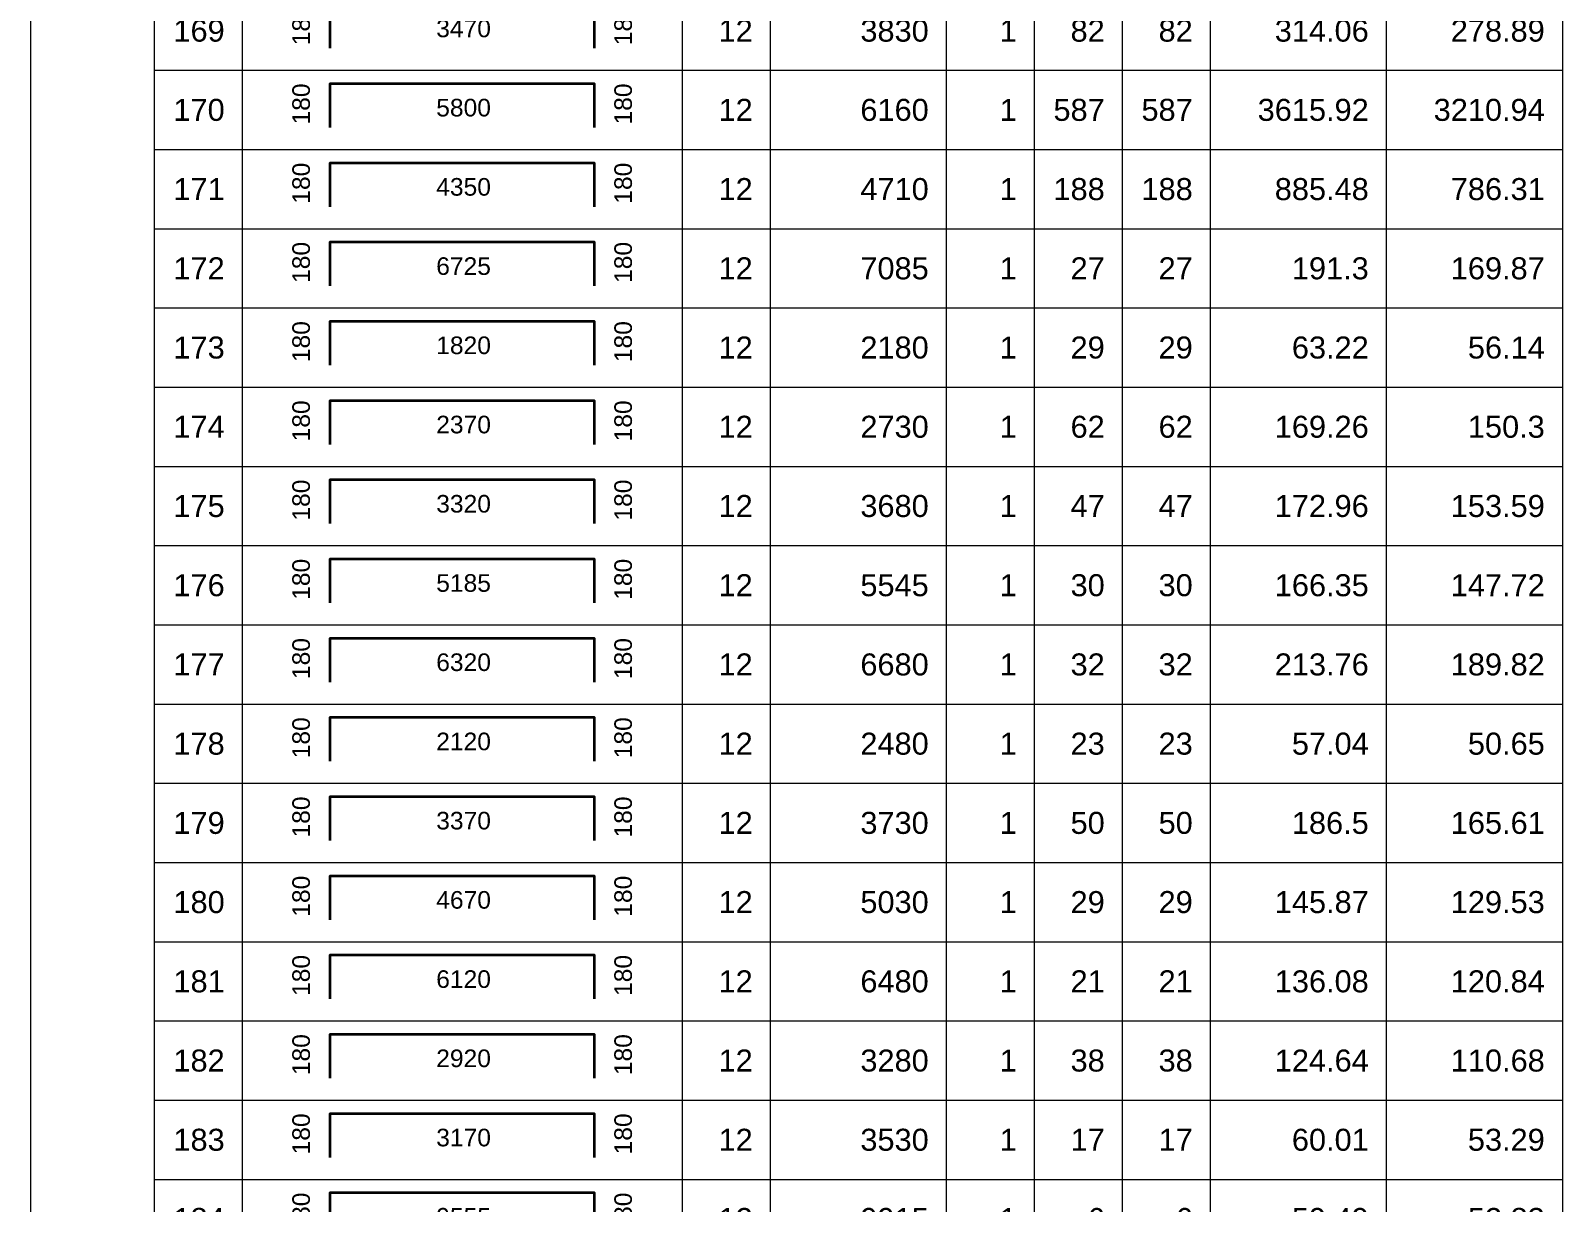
# Model space of a CAD drawing. Header units: millimetres. Extents: x -415354 to 883813, y -531490 to 486716.
# Drawn here: x 798740 to 816146, y -208652 to -195340 of the extents above; entities that cross this region are included whole.
import ezdxf
from ezdxf.enums import TextEntityAlignment as Align

# ---------------------------------------------------------------- set-up
doc = ezdxf.new("R2010")
doc.units = ezdxf.units.MM
doc.header["$MEASUREMENT"] = 0
for name, color, linetype, lineweight in [('NDC_FRAME', 7, 'Continuous', 20), ('NDC_S_REBAR', 4, 'Continuous', 35), ('NDC_S_VN TEXT', 7, 'Continuous', 20), ('NDC_Table', 3, 'Continuous', 20)]:
    doc.layers.add(name, color=color, linetype=linetype, lineweight=lineweight)
doc.styles.add('ARIAL', font='arial.ttf', dxfattribs={"width": 0.8})

# ---------------------------------------------------------------- blocks, each defined once
blk = doc.blocks.new('dang04')
at = {"layer": 'NDC_S_REBAR'}
blk.add_lwpolyline([(3405, -650), (3405, -150), (6405, -150), (6405, -650)], dxfattribs=at)
at = {"layer": 'NDC_Table'}
for p, q in [((0, 0), (0, -900)), ((1405, 0), (1405, -900)), ((2405, 0), (2405, -900)), ((7405, 0), (7405, -900)), ((8405, 0), (8405, -900)), ((10405, 0), (10405, -900)), ((11405, 0), (11405, -900)), ((12405, 0), (12405, -900)), ((13405, 0), (13405, -900)), ((15405, 0), (15405, -900)), ((17405, 0), (17405, -900)), ((1405, -900), (17405, -900))]:
    blk.add_line(p, q, dxfattribs=at)
at = {"layer": 'NDC_S_VN TEXT', "style": 'ARIAL'}
for p in [(3073, -150), (6733, -150)]:
    blk.add_attdef('D03', text='', height=200, rotation=90, dxfattribs=at).set_placement(p, align=Align.MIDDLE_RIGHT)
for p in [(2205, -450), (8205, -450), (10205, -450), (11205, -450), (12205, -450), (13205, -450), (15205, -450), (17205, -450)]:
    blk.add_attdef('D03', text='', height=250, dxfattribs=at).set_placement(p, align=Align.MIDDLE_RIGHT)
blk.add_attdef('D03', text='', height=200, dxfattribs=at).set_placement((4920, -425), align=Align.MIDDLE_CENTER)

msp = doc.modelspace()

# ---------------------------------------------------------------- block references
at = {"layer": 'NDC_FRAME'}
ref = msp.add_blockref('dang04', (798740.5, -194890.5), dxfattribs=at)
ref.add_attrib('D03', '169', dxfattribs={"layer": 'NDC_S_VN TEXT', "height": 250, "style": 'ARIAL'}).set_placement((800945.8, -195340.5), align=Align.MIDDLE_RIGHT)
ref.add_attrib('D03', '180', dxfattribs={"layer": 'NDC_S_VN TEXT', "height": 200, "rotation": 90, "style": 'ARIAL'}).set_placement((801813.8, -195040.5), align=Align.MIDDLE_RIGHT)
ref.add_attrib('D03', '3470', dxfattribs={"layer": 'NDC_S_VN TEXT', "height": 200, "style": 'ARIAL'}).set_placement((803660.1, -195315.2), align=Align.MIDDLE_CENTER)
ref.add_attrib('D03', '180', dxfattribs={"layer": 'NDC_S_VN TEXT', "height": 200, "rotation": 90, "style": 'ARIAL'}).set_placement((805473, -195040.5), align=Align.MIDDLE_RIGHT)
ref.add_attrib('D03', '12', dxfattribs={"layer": 'NDC_S_VN TEXT', "height": 250, "style": 'ARIAL'}).set_placement((806945.8, -195340.5), align=Align.MIDDLE_RIGHT)
ref.add_attrib('D03', '3830', dxfattribs={"layer": 'NDC_S_VN TEXT', "height": 250, "style": 'ARIAL'}).set_placement((808945.8, -195340.5), align=Align.MIDDLE_RIGHT)
ref.add_attrib('D03', '1', dxfattribs={"layer": 'NDC_S_VN TEXT', "height": 250, "style": 'ARIAL'}).set_placement((809945.8, -195340.5), align=Align.MIDDLE_RIGHT)
ref.add_attrib('D03', '82', dxfattribs={"layer": 'NDC_S_VN TEXT', "height": 250, "style": 'ARIAL'}).set_placement((810945.8, -195340.5), align=Align.MIDDLE_RIGHT)
ref.add_attrib('D03', '82', dxfattribs={"layer": 'NDC_S_VN TEXT', "height": 250, "style": 'ARIAL'}).set_placement((811945.8, -195340.2), align=Align.MIDDLE_RIGHT)
ref.add_attrib('D03', '314.06', dxfattribs={"layer": 'NDC_S_VN TEXT', "height": 250, "style": 'ARIAL'}).set_placement((813945.8, -195340.5), align=Align.MIDDLE_RIGHT)
ref.add_attrib('D03', '278.89', dxfattribs={"layer": 'NDC_S_VN TEXT', "height": 250, "style": 'ARIAL'}).set_placement((815945.8, -195340.5), align=Align.MIDDLE_RIGHT)
ref = msp.add_blockref('dang04', (798740.5, -195790.5), dxfattribs=at)
ref.add_attrib('D03', '170', dxfattribs={"layer": 'NDC_S_VN TEXT', "height": 250, "style": 'ARIAL'}).set_placement((800945.8, -196240.5), align=Align.MIDDLE_RIGHT)
ref.add_attrib('D03', '180', dxfattribs={"layer": 'NDC_S_VN TEXT', "height": 200, "rotation": 90, "style": 'ARIAL'}).set_placement((801813.8, -195940.5), align=Align.MIDDLE_RIGHT)
ref.add_attrib('D03', '5800', dxfattribs={"layer": 'NDC_S_VN TEXT', "height": 200, "style": 'ARIAL'}).set_placement((803660.1, -196215.2), align=Align.MIDDLE_CENTER)
ref.add_attrib('D03', '180', dxfattribs={"layer": 'NDC_S_VN TEXT', "height": 200, "rotation": 90, "style": 'ARIAL'}).set_placement((805473, -195940.5), align=Align.MIDDLE_RIGHT)
ref.add_attrib('D03', '12', dxfattribs={"layer": 'NDC_S_VN TEXT', "height": 250, "style": 'ARIAL'}).set_placement((806945.8, -196240.5), align=Align.MIDDLE_RIGHT)
ref.add_attrib('D03', '6160', dxfattribs={"layer": 'NDC_S_VN TEXT', "height": 250, "style": 'ARIAL'}).set_placement((808945.8, -196240.5), align=Align.MIDDLE_RIGHT)
ref.add_attrib('D03', '1', dxfattribs={"layer": 'NDC_S_VN TEXT', "height": 250, "style": 'ARIAL'}).set_placement((809945.8, -196240.5), align=Align.MIDDLE_RIGHT)
ref.add_attrib('D03', '587', dxfattribs={"layer": 'NDC_S_VN TEXT', "height": 250, "style": 'ARIAL'}).set_placement((810945.8, -196240.5), align=Align.MIDDLE_RIGHT)
ref.add_attrib('D03', '587', dxfattribs={"layer": 'NDC_S_VN TEXT', "height": 250, "style": 'ARIAL'}).set_placement((811945.8, -196240.2), align=Align.MIDDLE_RIGHT)
ref.add_attrib('D03', '3615.92', dxfattribs={"layer": 'NDC_S_VN TEXT', "height": 250, "style": 'ARIAL'}).set_placement((813945.8, -196240.5), align=Align.MIDDLE_RIGHT)
ref.add_attrib('D03', '3210.94', dxfattribs={"layer": 'NDC_S_VN TEXT', "height": 250, "style": 'ARIAL'}).set_placement((815945.8, -196240.5), align=Align.MIDDLE_RIGHT)
ref = msp.add_blockref('dang04', (798740.5, -196690.5), dxfattribs=at)
ref.add_attrib('D03', '171', dxfattribs={"layer": 'NDC_S_VN TEXT', "height": 250, "style": 'ARIAL'}).set_placement((800945.8, -197140.5), align=Align.MIDDLE_RIGHT)
ref.add_attrib('D03', '180', dxfattribs={"layer": 'NDC_S_VN TEXT', "height": 200, "rotation": 90, "style": 'ARIAL'}).set_placement((801813.8, -196840.5), align=Align.MIDDLE_RIGHT)
ref.add_attrib('D03', '4350', dxfattribs={"layer": 'NDC_S_VN TEXT', "height": 200, "style": 'ARIAL'}).set_placement((803660.1, -197115.2), align=Align.MIDDLE_CENTER)
ref.add_attrib('D03', '180', dxfattribs={"layer": 'NDC_S_VN TEXT', "height": 200, "rotation": 90, "style": 'ARIAL'}).set_placement((805473, -196840.5), align=Align.MIDDLE_RIGHT)
ref.add_attrib('D03', '12', dxfattribs={"layer": 'NDC_S_VN TEXT', "height": 250, "style": 'ARIAL'}).set_placement((806945.8, -197140.5), align=Align.MIDDLE_RIGHT)
ref.add_attrib('D03', '4710', dxfattribs={"layer": 'NDC_S_VN TEXT', "height": 250, "style": 'ARIAL'}).set_placement((808945.8, -197140.5), align=Align.MIDDLE_RIGHT)
ref.add_attrib('D03', '1', dxfattribs={"layer": 'NDC_S_VN TEXT', "height": 250, "style": 'ARIAL'}).set_placement((809945.8, -197140.5), align=Align.MIDDLE_RIGHT)
ref.add_attrib('D03', '188', dxfattribs={"layer": 'NDC_S_VN TEXT', "height": 250, "style": 'ARIAL'}).set_placement((810945.8, -197140.5), align=Align.MIDDLE_RIGHT)
ref.add_attrib('D03', '188', dxfattribs={"layer": 'NDC_S_VN TEXT', "height": 250, "style": 'ARIAL'}).set_placement((811945.8, -197140.2), align=Align.MIDDLE_RIGHT)
ref.add_attrib('D03', '885.48', dxfattribs={"layer": 'NDC_S_VN TEXT', "height": 250, "style": 'ARIAL'}).set_placement((813945.8, -197140.5), align=Align.MIDDLE_RIGHT)
ref.add_attrib('D03', '786.31', dxfattribs={"layer": 'NDC_S_VN TEXT', "height": 250, "style": 'ARIAL'}).set_placement((815945.8, -197140.5), align=Align.MIDDLE_RIGHT)
ref = msp.add_blockref('dang04', (798740.5, -197590.5), dxfattribs=at)
ref.add_attrib('D03', '172', dxfattribs={"layer": 'NDC_S_VN TEXT', "height": 250, "style": 'ARIAL'}).set_placement((800945.8, -198040.5), align=Align.MIDDLE_RIGHT)
ref.add_attrib('D03', '180', dxfattribs={"layer": 'NDC_S_VN TEXT', "height": 200, "rotation": 90, "style": 'ARIAL'}).set_placement((801813.8, -197740.5), align=Align.MIDDLE_RIGHT)
ref.add_attrib('D03', '6725', dxfattribs={"layer": 'NDC_S_VN TEXT', "height": 200, "style": 'ARIAL'}).set_placement((803660.1, -198015.2), align=Align.MIDDLE_CENTER)
ref.add_attrib('D03', '180', dxfattribs={"layer": 'NDC_S_VN TEXT', "height": 200, "rotation": 90, "style": 'ARIAL'}).set_placement((805473, -197740.5), align=Align.MIDDLE_RIGHT)
ref.add_attrib('D03', '12', dxfattribs={"layer": 'NDC_S_VN TEXT', "height": 250, "style": 'ARIAL'}).set_placement((806945.8, -198040.5), align=Align.MIDDLE_RIGHT)
ref.add_attrib('D03', '7085', dxfattribs={"layer": 'NDC_S_VN TEXT', "height": 250, "style": 'ARIAL'}).set_placement((808945.8, -198040.5), align=Align.MIDDLE_RIGHT)
ref.add_attrib('D03', '1', dxfattribs={"layer": 'NDC_S_VN TEXT', "height": 250, "style": 'ARIAL'}).set_placement((809945.8, -198040.5), align=Align.MIDDLE_RIGHT)
ref.add_attrib('D03', '27', dxfattribs={"layer": 'NDC_S_VN TEXT', "height": 250, "style": 'ARIAL'}).set_placement((810945.8, -198040.5), align=Align.MIDDLE_RIGHT)
ref.add_attrib('D03', '27', dxfattribs={"layer": 'NDC_S_VN TEXT', "height": 250, "style": 'ARIAL'}).set_placement((811945.8, -198040.2), align=Align.MIDDLE_RIGHT)
ref.add_attrib('D03', '191.3', dxfattribs={"layer": 'NDC_S_VN TEXT', "height": 250, "style": 'ARIAL'}).set_placement((813945.8, -198040.5), align=Align.MIDDLE_RIGHT)
ref.add_attrib('D03', '169.87', dxfattribs={"layer": 'NDC_S_VN TEXT', "height": 250, "style": 'ARIAL'}).set_placement((815945.8, -198040.5), align=Align.MIDDLE_RIGHT)
ref = msp.add_blockref('dang04', (798740.5, -198490.5), dxfattribs=at)
ref.add_attrib('D03', '173', dxfattribs={"layer": 'NDC_S_VN TEXT', "height": 250, "style": 'ARIAL'}).set_placement((800945.8, -198940.5), align=Align.MIDDLE_RIGHT)
ref.add_attrib('D03', '180', dxfattribs={"layer": 'NDC_S_VN TEXT', "height": 200, "rotation": 90, "style": 'ARIAL'}).set_placement((801813.8, -198640.5), align=Align.MIDDLE_RIGHT)
ref.add_attrib('D03', '1820', dxfattribs={"layer": 'NDC_S_VN TEXT', "height": 200, "style": 'ARIAL'}).set_placement((803660.1, -198915.2), align=Align.MIDDLE_CENTER)
ref.add_attrib('D03', '180', dxfattribs={"layer": 'NDC_S_VN TEXT', "height": 200, "rotation": 90, "style": 'ARIAL'}).set_placement((805473, -198640.5), align=Align.MIDDLE_RIGHT)
ref.add_attrib('D03', '12', dxfattribs={"layer": 'NDC_S_VN TEXT', "height": 250, "style": 'ARIAL'}).set_placement((806945.8, -198940.5), align=Align.MIDDLE_RIGHT)
ref.add_attrib('D03', '2180', dxfattribs={"layer": 'NDC_S_VN TEXT', "height": 250, "style": 'ARIAL'}).set_placement((808945.8, -198940.5), align=Align.MIDDLE_RIGHT)
ref.add_attrib('D03', '1', dxfattribs={"layer": 'NDC_S_VN TEXT', "height": 250, "style": 'ARIAL'}).set_placement((809945.8, -198940.5), align=Align.MIDDLE_RIGHT)
ref.add_attrib('D03', '29', dxfattribs={"layer": 'NDC_S_VN TEXT', "height": 250, "style": 'ARIAL'}).set_placement((810945.8, -198940.5), align=Align.MIDDLE_RIGHT)
ref.add_attrib('D03', '29', dxfattribs={"layer": 'NDC_S_VN TEXT', "height": 250, "style": 'ARIAL'}).set_placement((811945.8, -198940.2), align=Align.MIDDLE_RIGHT)
ref.add_attrib('D03', '63.22', dxfattribs={"layer": 'NDC_S_VN TEXT', "height": 250, "style": 'ARIAL'}).set_placement((813945.8, -198940.5), align=Align.MIDDLE_RIGHT)
ref.add_attrib('D03', '56.14', dxfattribs={"layer": 'NDC_S_VN TEXT', "height": 250, "style": 'ARIAL'}).set_placement((815945.8, -198940.5), align=Align.MIDDLE_RIGHT)
ref = msp.add_blockref('dang04', (798740.5, -199390.5), dxfattribs=at)
ref.add_attrib('D03', '174', dxfattribs={"layer": 'NDC_S_VN TEXT', "height": 250, "style": 'ARIAL'}).set_placement((800945.8, -199840.5), align=Align.MIDDLE_RIGHT)
ref.add_attrib('D03', '180', dxfattribs={"layer": 'NDC_S_VN TEXT', "height": 200, "rotation": 90, "style": 'ARIAL'}).set_placement((801813.8, -199540.5), align=Align.MIDDLE_RIGHT)
ref.add_attrib('D03', '2370', dxfattribs={"layer": 'NDC_S_VN TEXT', "height": 200, "style": 'ARIAL'}).set_placement((803660.1, -199815.2), align=Align.MIDDLE_CENTER)
ref.add_attrib('D03', '180', dxfattribs={"layer": 'NDC_S_VN TEXT', "height": 200, "rotation": 90, "style": 'ARIAL'}).set_placement((805473, -199540.5), align=Align.MIDDLE_RIGHT)
ref.add_attrib('D03', '12', dxfattribs={"layer": 'NDC_S_VN TEXT', "height": 250, "style": 'ARIAL'}).set_placement((806945.8, -199840.5), align=Align.MIDDLE_RIGHT)
ref.add_attrib('D03', '2730', dxfattribs={"layer": 'NDC_S_VN TEXT', "height": 250, "style": 'ARIAL'}).set_placement((808945.8, -199840.5), align=Align.MIDDLE_RIGHT)
ref.add_attrib('D03', '1', dxfattribs={"layer": 'NDC_S_VN TEXT', "height": 250, "style": 'ARIAL'}).set_placement((809945.8, -199840.5), align=Align.MIDDLE_RIGHT)
ref.add_attrib('D03', '62', dxfattribs={"layer": 'NDC_S_VN TEXT', "height": 250, "style": 'ARIAL'}).set_placement((810945.8, -199840.5), align=Align.MIDDLE_RIGHT)
ref.add_attrib('D03', '62', dxfattribs={"layer": 'NDC_S_VN TEXT', "height": 250, "style": 'ARIAL'}).set_placement((811945.8, -199840.2), align=Align.MIDDLE_RIGHT)
ref.add_attrib('D03', '169.26', dxfattribs={"layer": 'NDC_S_VN TEXT', "height": 250, "style": 'ARIAL'}).set_placement((813945.8, -199840.5), align=Align.MIDDLE_RIGHT)
ref.add_attrib('D03', '150.3', dxfattribs={"layer": 'NDC_S_VN TEXT', "height": 250, "style": 'ARIAL'}).set_placement((815945.8, -199840.5), align=Align.MIDDLE_RIGHT)
ref = msp.add_blockref('dang04', (798740.5, -200290.5), dxfattribs=at)
ref.add_attrib('D03', '175', dxfattribs={"layer": 'NDC_S_VN TEXT', "height": 250, "style": 'ARIAL'}).set_placement((800945.8, -200740.5), align=Align.MIDDLE_RIGHT)
ref.add_attrib('D03', '180', dxfattribs={"layer": 'NDC_S_VN TEXT', "height": 200, "rotation": 90, "style": 'ARIAL'}).set_placement((801813.8, -200440.5), align=Align.MIDDLE_RIGHT)
ref.add_attrib('D03', '3320', dxfattribs={"layer": 'NDC_S_VN TEXT', "height": 200, "style": 'ARIAL'}).set_placement((803660.1, -200715.2), align=Align.MIDDLE_CENTER)
ref.add_attrib('D03', '180', dxfattribs={"layer": 'NDC_S_VN TEXT', "height": 200, "rotation": 90, "style": 'ARIAL'}).set_placement((805473, -200440.5), align=Align.MIDDLE_RIGHT)
ref.add_attrib('D03', '12', dxfattribs={"layer": 'NDC_S_VN TEXT', "height": 250, "style": 'ARIAL'}).set_placement((806945.8, -200740.5), align=Align.MIDDLE_RIGHT)
ref.add_attrib('D03', '3680', dxfattribs={"layer": 'NDC_S_VN TEXT', "height": 250, "style": 'ARIAL'}).set_placement((808945.8, -200740.5), align=Align.MIDDLE_RIGHT)
ref.add_attrib('D03', '1', dxfattribs={"layer": 'NDC_S_VN TEXT', "height": 250, "style": 'ARIAL'}).set_placement((809945.8, -200740.5), align=Align.MIDDLE_RIGHT)
ref.add_attrib('D03', '47', dxfattribs={"layer": 'NDC_S_VN TEXT', "height": 250, "style": 'ARIAL'}).set_placement((810945.8, -200740.5), align=Align.MIDDLE_RIGHT)
ref.add_attrib('D03', '47', dxfattribs={"layer": 'NDC_S_VN TEXT', "height": 250, "style": 'ARIAL'}).set_placement((811945.8, -200740.2), align=Align.MIDDLE_RIGHT)
ref.add_attrib('D03', '172.96', dxfattribs={"layer": 'NDC_S_VN TEXT', "height": 250, "style": 'ARIAL'}).set_placement((813945.8, -200740.5), align=Align.MIDDLE_RIGHT)
ref.add_attrib('D03', '153.59', dxfattribs={"layer": 'NDC_S_VN TEXT', "height": 250, "style": 'ARIAL'}).set_placement((815945.8, -200740.5), align=Align.MIDDLE_RIGHT)
ref = msp.add_blockref('dang04', (798740.5, -201190.5), dxfattribs=at)
ref.add_attrib('D03', '176', dxfattribs={"layer": 'NDC_S_VN TEXT', "height": 250, "style": 'ARIAL'}).set_placement((800945.8, -201640.5), align=Align.MIDDLE_RIGHT)
ref.add_attrib('D03', '180', dxfattribs={"layer": 'NDC_S_VN TEXT', "height": 200, "rotation": 90, "style": 'ARIAL'}).set_placement((801813.8, -201340.5), align=Align.MIDDLE_RIGHT)
ref.add_attrib('D03', '5185', dxfattribs={"layer": 'NDC_S_VN TEXT', "height": 200, "style": 'ARIAL'}).set_placement((803660.1, -201615.2), align=Align.MIDDLE_CENTER)
ref.add_attrib('D03', '180', dxfattribs={"layer": 'NDC_S_VN TEXT', "height": 200, "rotation": 90, "style": 'ARIAL'}).set_placement((805473, -201340.5), align=Align.MIDDLE_RIGHT)
ref.add_attrib('D03', '12', dxfattribs={"layer": 'NDC_S_VN TEXT', "height": 250, "style": 'ARIAL'}).set_placement((806945.8, -201640.5), align=Align.MIDDLE_RIGHT)
ref.add_attrib('D03', '5545', dxfattribs={"layer": 'NDC_S_VN TEXT', "height": 250, "style": 'ARIAL'}).set_placement((808945.8, -201640.5), align=Align.MIDDLE_RIGHT)
ref.add_attrib('D03', '1', dxfattribs={"layer": 'NDC_S_VN TEXT', "height": 250, "style": 'ARIAL'}).set_placement((809945.8, -201640.5), align=Align.MIDDLE_RIGHT)
ref.add_attrib('D03', '30', dxfattribs={"layer": 'NDC_S_VN TEXT', "height": 250, "style": 'ARIAL'}).set_placement((810945.8, -201640.5), align=Align.MIDDLE_RIGHT)
ref.add_attrib('D03', '30', dxfattribs={"layer": 'NDC_S_VN TEXT', "height": 250, "style": 'ARIAL'}).set_placement((811945.8, -201640.2), align=Align.MIDDLE_RIGHT)
ref.add_attrib('D03', '166.35', dxfattribs={"layer": 'NDC_S_VN TEXT', "height": 250, "style": 'ARIAL'}).set_placement((813945.8, -201640.5), align=Align.MIDDLE_RIGHT)
ref.add_attrib('D03', '147.72', dxfattribs={"layer": 'NDC_S_VN TEXT', "height": 250, "style": 'ARIAL'}).set_placement((815945.8, -201640.5), align=Align.MIDDLE_RIGHT)
ref = msp.add_blockref('dang04', (798740.5, -202090.5), dxfattribs=at)
ref.add_attrib('D03', '177', dxfattribs={"layer": 'NDC_S_VN TEXT', "height": 250, "style": 'ARIAL'}).set_placement((800945.8, -202540.5), align=Align.MIDDLE_RIGHT)
ref.add_attrib('D03', '180', dxfattribs={"layer": 'NDC_S_VN TEXT', "height": 200, "rotation": 90, "style": 'ARIAL'}).set_placement((801813.8, -202240.5), align=Align.MIDDLE_RIGHT)
ref.add_attrib('D03', '6320', dxfattribs={"layer": 'NDC_S_VN TEXT', "height": 200, "style": 'ARIAL'}).set_placement((803660.1, -202515.2), align=Align.MIDDLE_CENTER)
ref.add_attrib('D03', '180', dxfattribs={"layer": 'NDC_S_VN TEXT', "height": 200, "rotation": 90, "style": 'ARIAL'}).set_placement((805473, -202240.5), align=Align.MIDDLE_RIGHT)
ref.add_attrib('D03', '12', dxfattribs={"layer": 'NDC_S_VN TEXT', "height": 250, "style": 'ARIAL'}).set_placement((806945.8, -202540.5), align=Align.MIDDLE_RIGHT)
ref.add_attrib('D03', '6680', dxfattribs={"layer": 'NDC_S_VN TEXT', "height": 250, "style": 'ARIAL'}).set_placement((808945.8, -202540.5), align=Align.MIDDLE_RIGHT)
ref.add_attrib('D03', '1', dxfattribs={"layer": 'NDC_S_VN TEXT', "height": 250, "style": 'ARIAL'}).set_placement((809945.8, -202540.5), align=Align.MIDDLE_RIGHT)
ref.add_attrib('D03', '32', dxfattribs={"layer": 'NDC_S_VN TEXT', "height": 250, "style": 'ARIAL'}).set_placement((810945.8, -202540.5), align=Align.MIDDLE_RIGHT)
ref.add_attrib('D03', '32', dxfattribs={"layer": 'NDC_S_VN TEXT', "height": 250, "style": 'ARIAL'}).set_placement((811945.8, -202540.2), align=Align.MIDDLE_RIGHT)
ref.add_attrib('D03', '213.76', dxfattribs={"layer": 'NDC_S_VN TEXT', "height": 250, "style": 'ARIAL'}).set_placement((813945.8, -202540.5), align=Align.MIDDLE_RIGHT)
ref.add_attrib('D03', '189.82', dxfattribs={"layer": 'NDC_S_VN TEXT', "height": 250, "style": 'ARIAL'}).set_placement((815945.8, -202540.5), align=Align.MIDDLE_RIGHT)
ref = msp.add_blockref('dang04', (798740.5, -202990.5), dxfattribs=at)
ref.add_attrib('D03', '178', dxfattribs={"layer": 'NDC_S_VN TEXT', "height": 250, "style": 'ARIAL'}).set_placement((800945.8, -203440.5), align=Align.MIDDLE_RIGHT)
ref.add_attrib('D03', '180', dxfattribs={"layer": 'NDC_S_VN TEXT', "height": 200, "rotation": 90, "style": 'ARIAL'}).set_placement((801813.8, -203140.5), align=Align.MIDDLE_RIGHT)
ref.add_attrib('D03', '2120', dxfattribs={"layer": 'NDC_S_VN TEXT', "height": 200, "style": 'ARIAL'}).set_placement((803660.1, -203415.2), align=Align.MIDDLE_CENTER)
ref.add_attrib('D03', '180', dxfattribs={"layer": 'NDC_S_VN TEXT', "height": 200, "rotation": 90, "style": 'ARIAL'}).set_placement((805473, -203140.5), align=Align.MIDDLE_RIGHT)
ref.add_attrib('D03', '12', dxfattribs={"layer": 'NDC_S_VN TEXT', "height": 250, "style": 'ARIAL'}).set_placement((806945.8, -203440.5), align=Align.MIDDLE_RIGHT)
ref.add_attrib('D03', '2480', dxfattribs={"layer": 'NDC_S_VN TEXT', "height": 250, "style": 'ARIAL'}).set_placement((808945.8, -203440.5), align=Align.MIDDLE_RIGHT)
ref.add_attrib('D03', '1', dxfattribs={"layer": 'NDC_S_VN TEXT', "height": 250, "style": 'ARIAL'}).set_placement((809945.8, -203440.5), align=Align.MIDDLE_RIGHT)
ref.add_attrib('D03', '23', dxfattribs={"layer": 'NDC_S_VN TEXT', "height": 250, "style": 'ARIAL'}).set_placement((810945.8, -203440.5), align=Align.MIDDLE_RIGHT)
ref.add_attrib('D03', '23', dxfattribs={"layer": 'NDC_S_VN TEXT', "height": 250, "style": 'ARIAL'}).set_placement((811945.8, -203440.2), align=Align.MIDDLE_RIGHT)
ref.add_attrib('D03', '57.04', dxfattribs={"layer": 'NDC_S_VN TEXT', "height": 250, "style": 'ARIAL'}).set_placement((813945.8, -203440.5), align=Align.MIDDLE_RIGHT)
ref.add_attrib('D03', '50.65', dxfattribs={"layer": 'NDC_S_VN TEXT', "height": 250, "style": 'ARIAL'}).set_placement((815945.8, -203440.5), align=Align.MIDDLE_RIGHT)
ref = msp.add_blockref('dang04', (798740.5, -203890.5), dxfattribs=at)
ref.add_attrib('D03', '179', dxfattribs={"layer": 'NDC_S_VN TEXT', "height": 250, "style": 'ARIAL'}).set_placement((800945.8, -204340.5), align=Align.MIDDLE_RIGHT)
ref.add_attrib('D03', '180', dxfattribs={"layer": 'NDC_S_VN TEXT', "height": 200, "rotation": 90, "style": 'ARIAL'}).set_placement((801813.8, -204040.5), align=Align.MIDDLE_RIGHT)
ref.add_attrib('D03', '3370', dxfattribs={"layer": 'NDC_S_VN TEXT', "height": 200, "style": 'ARIAL'}).set_placement((803660.1, -204315.2), align=Align.MIDDLE_CENTER)
ref.add_attrib('D03', '180', dxfattribs={"layer": 'NDC_S_VN TEXT', "height": 200, "rotation": 90, "style": 'ARIAL'}).set_placement((805473, -204040.5), align=Align.MIDDLE_RIGHT)
ref.add_attrib('D03', '12', dxfattribs={"layer": 'NDC_S_VN TEXT', "height": 250, "style": 'ARIAL'}).set_placement((806945.8, -204340.5), align=Align.MIDDLE_RIGHT)
ref.add_attrib('D03', '3730', dxfattribs={"layer": 'NDC_S_VN TEXT', "height": 250, "style": 'ARIAL'}).set_placement((808945.8, -204340.5), align=Align.MIDDLE_RIGHT)
ref.add_attrib('D03', '1', dxfattribs={"layer": 'NDC_S_VN TEXT', "height": 250, "style": 'ARIAL'}).set_placement((809945.8, -204340.5), align=Align.MIDDLE_RIGHT)
ref.add_attrib('D03', '50', dxfattribs={"layer": 'NDC_S_VN TEXT', "height": 250, "style": 'ARIAL'}).set_placement((810945.8, -204340.5), align=Align.MIDDLE_RIGHT)
ref.add_attrib('D03', '50', dxfattribs={"layer": 'NDC_S_VN TEXT', "height": 250, "style": 'ARIAL'}).set_placement((811945.8, -204340.2), align=Align.MIDDLE_RIGHT)
ref.add_attrib('D03', '186.5', dxfattribs={"layer": 'NDC_S_VN TEXT', "height": 250, "style": 'ARIAL'}).set_placement((813945.8, -204340.5), align=Align.MIDDLE_RIGHT)
ref.add_attrib('D03', '165.61', dxfattribs={"layer": 'NDC_S_VN TEXT', "height": 250, "style": 'ARIAL'}).set_placement((815945.8, -204340.5), align=Align.MIDDLE_RIGHT)
ref = msp.add_blockref('dang04', (798740.5, -204790.5), dxfattribs=at)
ref.add_attrib('D03', '180', dxfattribs={"layer": 'NDC_S_VN TEXT', "height": 250, "style": 'ARIAL'}).set_placement((800945.8, -205240.5), align=Align.MIDDLE_RIGHT)
ref.add_attrib('D03', '180', dxfattribs={"layer": 'NDC_S_VN TEXT', "height": 200, "rotation": 90, "style": 'ARIAL'}).set_placement((801813.8, -204940.5), align=Align.MIDDLE_RIGHT)
ref.add_attrib('D03', '4670', dxfattribs={"layer": 'NDC_S_VN TEXT', "height": 200, "style": 'ARIAL'}).set_placement((803660.1, -205215.2), align=Align.MIDDLE_CENTER)
ref.add_attrib('D03', '180', dxfattribs={"layer": 'NDC_S_VN TEXT', "height": 200, "rotation": 90, "style": 'ARIAL'}).set_placement((805473, -204940.5), align=Align.MIDDLE_RIGHT)
ref.add_attrib('D03', '12', dxfattribs={"layer": 'NDC_S_VN TEXT', "height": 250, "style": 'ARIAL'}).set_placement((806945.8, -205240.5), align=Align.MIDDLE_RIGHT)
ref.add_attrib('D03', '5030', dxfattribs={"layer": 'NDC_S_VN TEXT', "height": 250, "style": 'ARIAL'}).set_placement((808945.8, -205240.5), align=Align.MIDDLE_RIGHT)
ref.add_attrib('D03', '1', dxfattribs={"layer": 'NDC_S_VN TEXT', "height": 250, "style": 'ARIAL'}).set_placement((809945.8, -205240.5), align=Align.MIDDLE_RIGHT)
ref.add_attrib('D03', '29', dxfattribs={"layer": 'NDC_S_VN TEXT', "height": 250, "style": 'ARIAL'}).set_placement((810945.8, -205240.5), align=Align.MIDDLE_RIGHT)
ref.add_attrib('D03', '29', dxfattribs={"layer": 'NDC_S_VN TEXT', "height": 250, "style": 'ARIAL'}).set_placement((811945.8, -205240.2), align=Align.MIDDLE_RIGHT)
ref.add_attrib('D03', '145.87', dxfattribs={"layer": 'NDC_S_VN TEXT', "height": 250, "style": 'ARIAL'}).set_placement((813945.8, -205240.5), align=Align.MIDDLE_RIGHT)
ref.add_attrib('D03', '129.53', dxfattribs={"layer": 'NDC_S_VN TEXT', "height": 250, "style": 'ARIAL'}).set_placement((815945.8, -205240.5), align=Align.MIDDLE_RIGHT)
ref = msp.add_blockref('dang04', (798740.5, -205690.5), dxfattribs=at)
ref.add_attrib('D03', '181', dxfattribs={"layer": 'NDC_S_VN TEXT', "height": 250, "style": 'ARIAL'}).set_placement((800945.8, -206140.5), align=Align.MIDDLE_RIGHT)
ref.add_attrib('D03', '180', dxfattribs={"layer": 'NDC_S_VN TEXT', "height": 200, "rotation": 90, "style": 'ARIAL'}).set_placement((801813.8, -205840.5), align=Align.MIDDLE_RIGHT)
ref.add_attrib('D03', '6120', dxfattribs={"layer": 'NDC_S_VN TEXT', "height": 200, "style": 'ARIAL'}).set_placement((803660.1, -206115.2), align=Align.MIDDLE_CENTER)
ref.add_attrib('D03', '180', dxfattribs={"layer": 'NDC_S_VN TEXT', "height": 200, "rotation": 90, "style": 'ARIAL'}).set_placement((805473, -205840.5), align=Align.MIDDLE_RIGHT)
ref.add_attrib('D03', '12', dxfattribs={"layer": 'NDC_S_VN TEXT', "height": 250, "style": 'ARIAL'}).set_placement((806945.8, -206140.5), align=Align.MIDDLE_RIGHT)
ref.add_attrib('D03', '6480', dxfattribs={"layer": 'NDC_S_VN TEXT', "height": 250, "style": 'ARIAL'}).set_placement((808945.8, -206140.5), align=Align.MIDDLE_RIGHT)
ref.add_attrib('D03', '1', dxfattribs={"layer": 'NDC_S_VN TEXT', "height": 250, "style": 'ARIAL'}).set_placement((809945.8, -206140.5), align=Align.MIDDLE_RIGHT)
ref.add_attrib('D03', '21', dxfattribs={"layer": 'NDC_S_VN TEXT', "height": 250, "style": 'ARIAL'}).set_placement((810945.8, -206140.5), align=Align.MIDDLE_RIGHT)
ref.add_attrib('D03', '21', dxfattribs={"layer": 'NDC_S_VN TEXT', "height": 250, "style": 'ARIAL'}).set_placement((811945.8, -206140.2), align=Align.MIDDLE_RIGHT)
ref.add_attrib('D03', '136.08', dxfattribs={"layer": 'NDC_S_VN TEXT', "height": 250, "style": 'ARIAL'}).set_placement((813945.8, -206140.5), align=Align.MIDDLE_RIGHT)
ref.add_attrib('D03', '120.84', dxfattribs={"layer": 'NDC_S_VN TEXT', "height": 250, "style": 'ARIAL'}).set_placement((815945.8, -206140.5), align=Align.MIDDLE_RIGHT)
ref = msp.add_blockref('dang04', (798740.5, -206590.5), dxfattribs=at)
ref.add_attrib('D03', '182', dxfattribs={"layer": 'NDC_S_VN TEXT', "height": 250, "style": 'ARIAL'}).set_placement((800945.8, -207040.5), align=Align.MIDDLE_RIGHT)
ref.add_attrib('D03', '180', dxfattribs={"layer": 'NDC_S_VN TEXT', "height": 200, "rotation": 90, "style": 'ARIAL'}).set_placement((801813.8, -206740.5), align=Align.MIDDLE_RIGHT)
ref.add_attrib('D03', '2920', dxfattribs={"layer": 'NDC_S_VN TEXT', "height": 200, "style": 'ARIAL'}).set_placement((803660.1, -207015.2), align=Align.MIDDLE_CENTER)
ref.add_attrib('D03', '180', dxfattribs={"layer": 'NDC_S_VN TEXT', "height": 200, "rotation": 90, "style": 'ARIAL'}).set_placement((805473, -206740.5), align=Align.MIDDLE_RIGHT)
ref.add_attrib('D03', '12', dxfattribs={"layer": 'NDC_S_VN TEXT', "height": 250, "style": 'ARIAL'}).set_placement((806945.8, -207040.5), align=Align.MIDDLE_RIGHT)
ref.add_attrib('D03', '3280', dxfattribs={"layer": 'NDC_S_VN TEXT', "height": 250, "style": 'ARIAL'}).set_placement((808945.8, -207040.5), align=Align.MIDDLE_RIGHT)
ref.add_attrib('D03', '1', dxfattribs={"layer": 'NDC_S_VN TEXT', "height": 250, "style": 'ARIAL'}).set_placement((809945.8, -207040.5), align=Align.MIDDLE_RIGHT)
ref.add_attrib('D03', '38', dxfattribs={"layer": 'NDC_S_VN TEXT', "height": 250, "style": 'ARIAL'}).set_placement((810945.8, -207040.5), align=Align.MIDDLE_RIGHT)
ref.add_attrib('D03', '38', dxfattribs={"layer": 'NDC_S_VN TEXT', "height": 250, "style": 'ARIAL'}).set_placement((811945.8, -207040.2), align=Align.MIDDLE_RIGHT)
ref.add_attrib('D03', '124.64', dxfattribs={"layer": 'NDC_S_VN TEXT', "height": 250, "style": 'ARIAL'}).set_placement((813945.8, -207040.5), align=Align.MIDDLE_RIGHT)
ref.add_attrib('D03', '110.68', dxfattribs={"layer": 'NDC_S_VN TEXT', "height": 250, "style": 'ARIAL'}).set_placement((815945.8, -207040.5), align=Align.MIDDLE_RIGHT)
ref = msp.add_blockref('dang04', (798740.5, -207490.5), dxfattribs=at)
ref.add_attrib('D03', '183', dxfattribs={"layer": 'NDC_S_VN TEXT', "height": 250, "style": 'ARIAL'}).set_placement((800945.8, -207940.5), align=Align.MIDDLE_RIGHT)
ref.add_attrib('D03', '180', dxfattribs={"layer": 'NDC_S_VN TEXT', "height": 200, "rotation": 90, "style": 'ARIAL'}).set_placement((801813.8, -207640.5), align=Align.MIDDLE_RIGHT)
ref.add_attrib('D03', '3170', dxfattribs={"layer": 'NDC_S_VN TEXT', "height": 200, "style": 'ARIAL'}).set_placement((803660.1, -207915.2), align=Align.MIDDLE_CENTER)
ref.add_attrib('D03', '180', dxfattribs={"layer": 'NDC_S_VN TEXT', "height": 200, "rotation": 90, "style": 'ARIAL'}).set_placement((805473, -207640.5), align=Align.MIDDLE_RIGHT)
ref.add_attrib('D03', '12', dxfattribs={"layer": 'NDC_S_VN TEXT', "height": 250, "style": 'ARIAL'}).set_placement((806945.8, -207940.5), align=Align.MIDDLE_RIGHT)
ref.add_attrib('D03', '3530', dxfattribs={"layer": 'NDC_S_VN TEXT', "height": 250, "style": 'ARIAL'}).set_placement((808945.8, -207940.5), align=Align.MIDDLE_RIGHT)
ref.add_attrib('D03', '1', dxfattribs={"layer": 'NDC_S_VN TEXT', "height": 250, "style": 'ARIAL'}).set_placement((809945.8, -207940.5), align=Align.MIDDLE_RIGHT)
ref.add_attrib('D03', '17', dxfattribs={"layer": 'NDC_S_VN TEXT', "height": 250, "style": 'ARIAL'}).set_placement((810945.8, -207940.5), align=Align.MIDDLE_RIGHT)
ref.add_attrib('D03', '17', dxfattribs={"layer": 'NDC_S_VN TEXT', "height": 250, "style": 'ARIAL'}).set_placement((811945.8, -207940.2), align=Align.MIDDLE_RIGHT)
ref.add_attrib('D03', '60.01', dxfattribs={"layer": 'NDC_S_VN TEXT', "height": 250, "style": 'ARIAL'}).set_placement((813945.8, -207940.5), align=Align.MIDDLE_RIGHT)
ref.add_attrib('D03', '53.29', dxfattribs={"layer": 'NDC_S_VN TEXT', "height": 250, "style": 'ARIAL'}).set_placement((815945.8, -207940.5), align=Align.MIDDLE_RIGHT)
ref = msp.add_blockref('dang04', (798740.5, -208390.5), dxfattribs=at)
ref.add_attrib('D03', '184', dxfattribs={"layer": 'NDC_S_VN TEXT', "height": 250, "style": 'ARIAL'}).set_placement((800945.8, -208840.5), align=Align.MIDDLE_RIGHT)
ref.add_attrib('D03', '180', dxfattribs={"layer": 'NDC_S_VN TEXT', "height": 200, "rotation": 90, "style": 'ARIAL'}).set_placement((801813.8, -208540.5), align=Align.MIDDLE_RIGHT)
ref.add_attrib('D03', '9555', dxfattribs={"layer": 'NDC_S_VN TEXT', "height": 200, "style": 'ARIAL'}).set_placement((803660.1, -208815.2), align=Align.MIDDLE_CENTER)
ref.add_attrib('D03', '180', dxfattribs={"layer": 'NDC_S_VN TEXT', "height": 200, "rotation": 90, "style": 'ARIAL'}).set_placement((805473, -208540.5), align=Align.MIDDLE_RIGHT)
ref.add_attrib('D03', '12', dxfattribs={"layer": 'NDC_S_VN TEXT', "height": 250, "style": 'ARIAL'}).set_placement((806945.8, -208840.5), align=Align.MIDDLE_RIGHT)
ref.add_attrib('D03', '9915', dxfattribs={"layer": 'NDC_S_VN TEXT', "height": 250, "style": 'ARIAL'}).set_placement((808945.8, -208840.5), align=Align.MIDDLE_RIGHT)
ref.add_attrib('D03', '1', dxfattribs={"layer": 'NDC_S_VN TEXT', "height": 250, "style": 'ARIAL'}).set_placement((809945.8, -208840.5), align=Align.MIDDLE_RIGHT)
ref.add_attrib('D03', '6', dxfattribs={"layer": 'NDC_S_VN TEXT', "height": 250, "style": 'ARIAL'}).set_placement((810945.8, -208840.5), align=Align.MIDDLE_RIGHT)
ref.add_attrib('D03', '6', dxfattribs={"layer": 'NDC_S_VN TEXT', "height": 250, "style": 'ARIAL'}).set_placement((811945.8, -208840.2), align=Align.MIDDLE_RIGHT)
ref.add_attrib('D03', '59.49', dxfattribs={"layer": 'NDC_S_VN TEXT', "height": 250, "style": 'ARIAL'}).set_placement((813945.8, -208840.5), align=Align.MIDDLE_RIGHT)
ref.add_attrib('D03', '52.83', dxfattribs={"layer": 'NDC_S_VN TEXT', "height": 250, "style": 'ARIAL'}).set_placement((815945.8, -208840.5), align=Align.MIDDLE_RIGHT)

doc.saveas('drawing.dxf')
